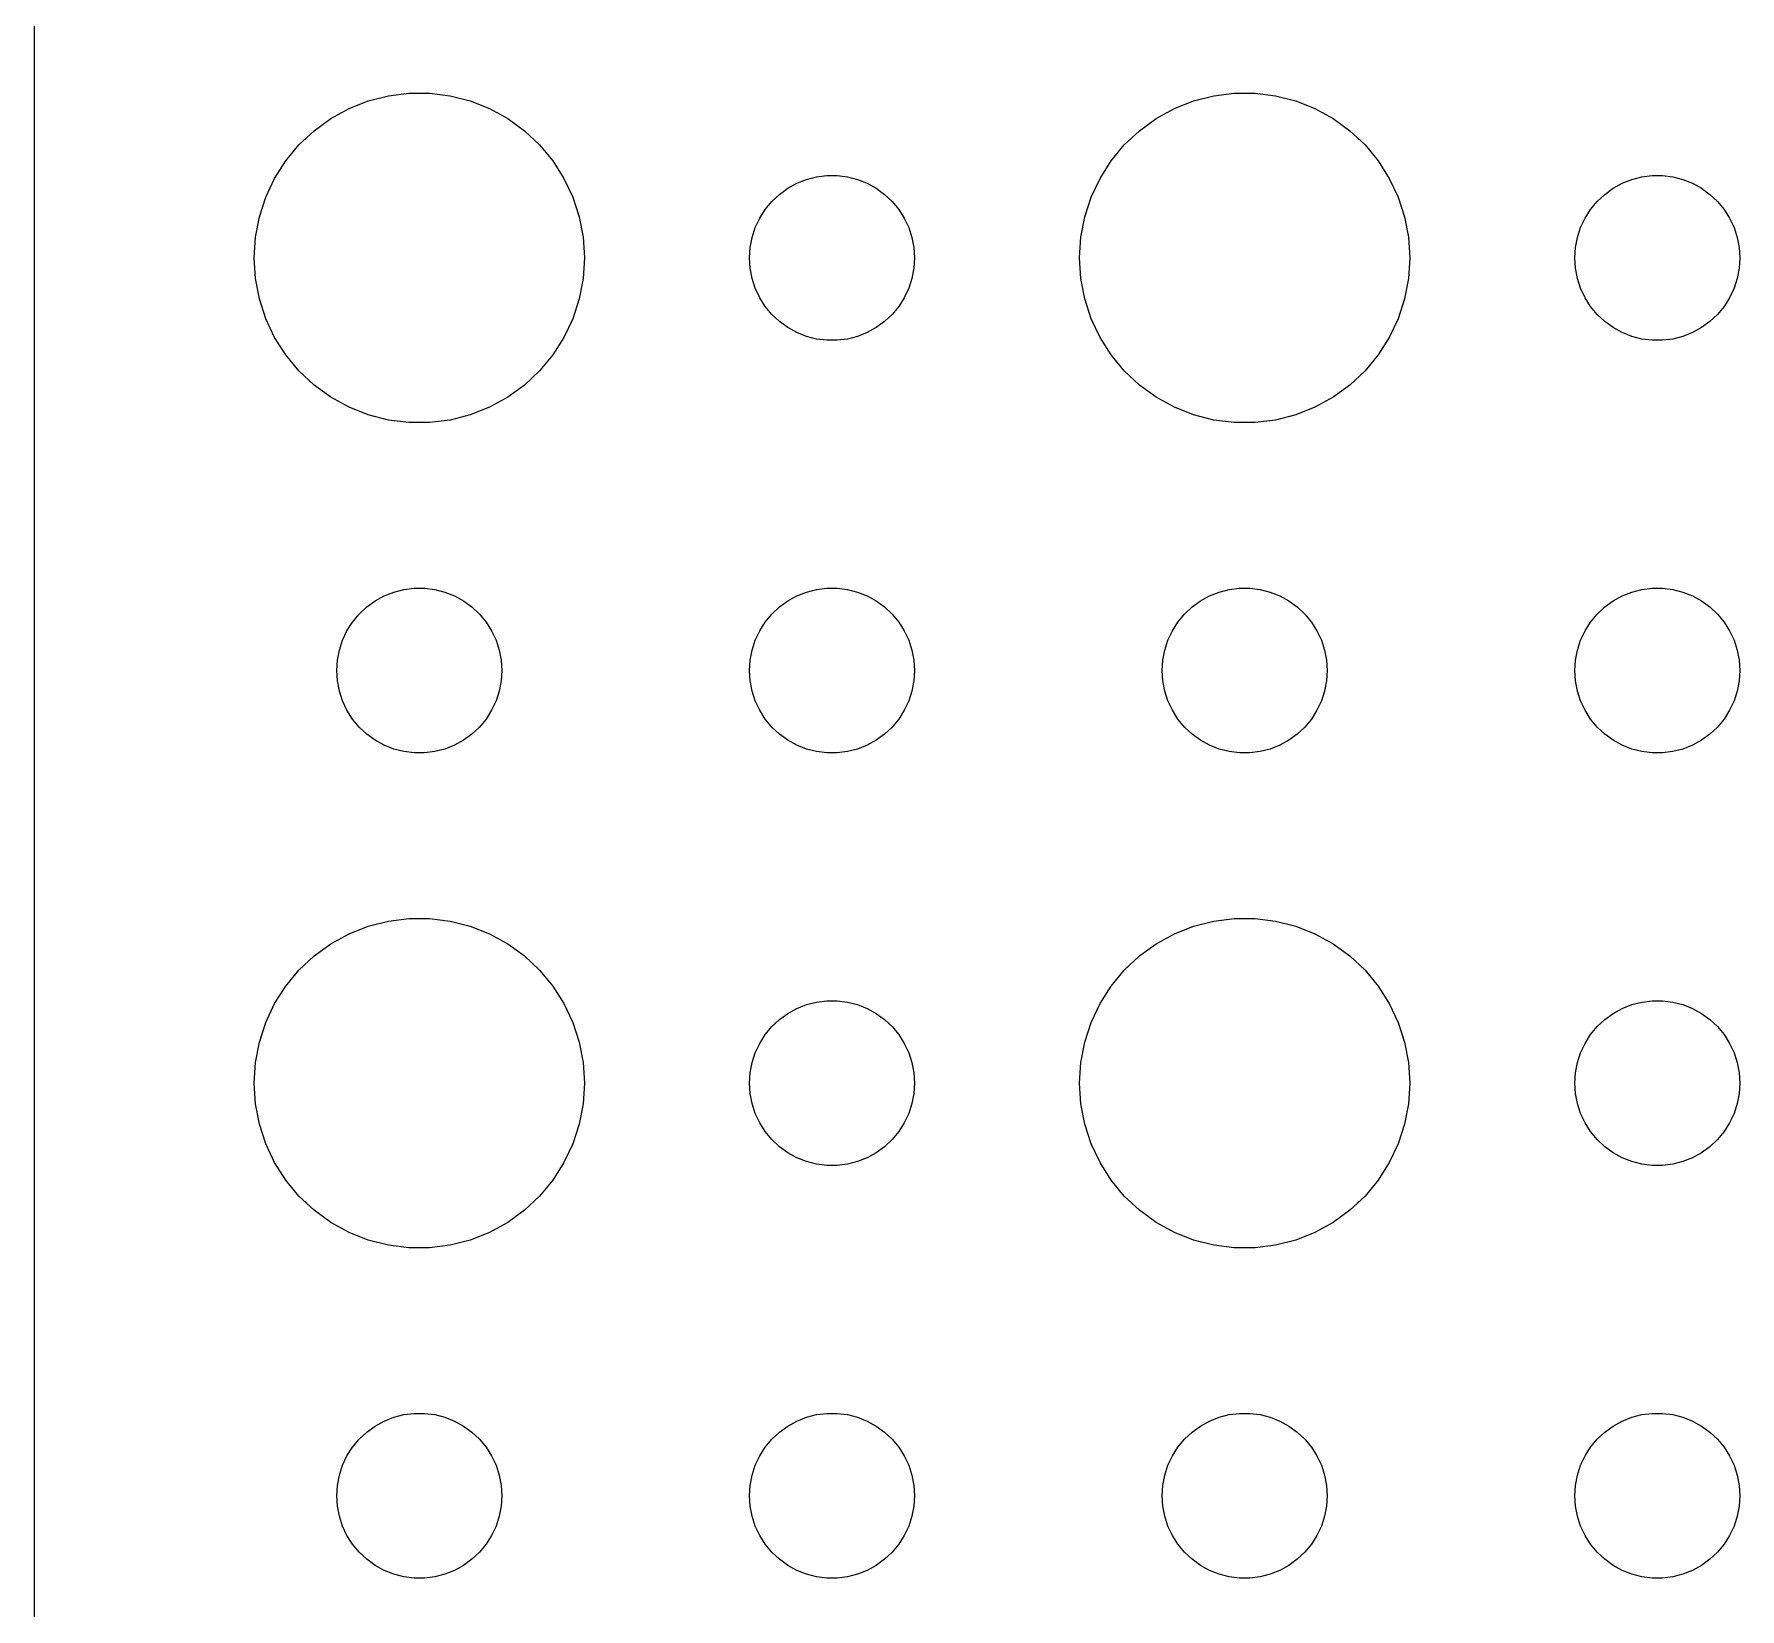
# Model space of a CAD drawing. Header units: metres. Extents: x -134 to 134, y -112 to 112.
# Drawn here: x -134.5 to -103.5, y -84.56 to -55.93 of the extents above; entities that cross this region are included whole.
import ezdxf

# ---------------------------------------------------------------- set-up
doc = ezdxf.new("R2010")
doc.units = ezdxf.units.M

msp = doc.modelspace()

# ---------------------------------------------------------------- linework, layer by layer
for p, q in [((-134.5, 107), (-134.5, -107)), ((-128.062, -57.0531), (-127.688, -57.0059)), ((-127.688, -57.0059), (-127.312, -57.0059)), ((-127.312, -57.0059), (-126.938, -57.0531)), ((-113.062, -57.0531), (-112.688, -57.0059)), ((-112.688, -57.0059), (-112.312, -57.0059)), ((-112.312, -57.0059), (-111.938, -57.0531)), ((-129.107, -57.467), (-128.777, -57.2855)), ((-128.777, -57.2855), (-128.427, -57.1468)), ((-128.427, -57.1468), (-128.062, -57.0531)), ((-126.938, -57.0531), (-126.573, -57.1468)), ((-126.573, -57.1468), (-126.223, -57.2855)), ((-126.223, -57.2855), (-125.893, -57.467)), ((-114.107, -57.467), (-113.777, -57.2855)), ((-113.777, -57.2855), (-113.427, -57.1468)), ((-113.427, -57.1468), (-113.062, -57.0531)), ((-111.938, -57.0531), (-111.573, -57.1468)), ((-111.573, -57.1468), (-111.223, -57.2855)), ((-111.223, -57.2855), (-110.893, -57.467)), ((-129.412, -57.6885), (-129.107, -57.467)), ((-125.893, -57.467), (-125.588, -57.6885)), ((-114.412, -57.6885), (-114.107, -57.467)), ((-110.893, -57.467), (-110.588, -57.6885)), ((-129.927, -58.2366), (-129.687, -57.9464)), ((-129.687, -57.9464), (-129.412, -57.6885)), ((-125.588, -57.6885), (-125.313, -57.9464)), ((-125.313, -57.9464), (-125.073, -58.2366)), ((-114.927, -58.2366), (-114.687, -57.9464)), ((-114.687, -57.9464), (-114.412, -57.6885)), ((-110.588, -57.6885), (-110.313, -57.9464)), ((-110.313, -57.9464), (-110.073, -58.2366)), ((-130.129, -58.5547), (-129.927, -58.2366)), ((-125.073, -58.2366), (-124.871, -58.5547)), ((-115.129, -58.5547), (-114.927, -58.2366)), ((-110.073, -58.2366), (-109.871, -58.5547)), ((-130.289, -58.8956), (-130.129, -58.5547)), ((-124.871, -58.5547), (-124.711, -58.8956)), ((-120.639, -58.6428), (-120.464, -58.5734)), ((-120.464, -58.5734), (-120.281, -58.5266)), ((-120.281, -58.5266), (-120.094, -58.503)), ((-120.094, -58.503), (-119.906, -58.503)), ((-119.906, -58.503), (-119.719, -58.5266)), ((-119.719, -58.5266), (-119.536, -58.5734)), ((-119.536, -58.5734), (-119.361, -58.6428)), ((-115.289, -58.8956), (-115.129, -58.5547)), ((-109.871, -58.5547), (-109.711, -58.8956)), ((-105.639, -58.6428), (-105.464, -58.5734)), ((-105.464, -58.5734), (-105.281, -58.5266)), ((-105.281, -58.5266), (-105.094, -58.503)), ((-105.094, -58.503), (-104.906, -58.503)), ((-104.906, -58.503), (-104.719, -58.5266)), ((-104.719, -58.5266), (-104.536, -58.5734)), ((-104.536, -58.5734), (-104.361, -58.6428)), ((-130.406, -59.2539), (-130.289, -58.8956)), ((-124.711, -58.8956), (-124.594, -59.2539)), ((-121.093, -58.9732), (-120.956, -58.8442)), ((-120.956, -58.8442), (-120.804, -58.7335)), ((-120.804, -58.7335), (-120.639, -58.6428)), ((-119.361, -58.6428), (-119.196, -58.7335)), ((-119.196, -58.7335), (-119.044, -58.8442)), ((-119.044, -58.8442), (-118.907, -58.9732)), ((-115.406, -59.2539), (-115.289, -58.8956)), ((-109.711, -58.8956), (-109.594, -59.2539)), ((-106.093, -58.9732), (-105.956, -58.8442)), ((-105.956, -58.8442), (-105.804, -58.7335)), ((-105.804, -58.7335), (-105.639, -58.6428)), ((-104.361, -58.6428), (-104.196, -58.7335)), ((-104.196, -58.7335), (-104.044, -58.8442)), ((-104.044, -58.8442), (-103.907, -58.9732)), ((-121.314, -59.2774), (-121.214, -59.1183)), ((-121.214, -59.1183), (-121.093, -58.9732)), ((-118.907, -58.9732), (-118.786, -59.1183)), ((-118.786, -59.1183), (-118.686, -59.2774)), ((-106.314, -59.2774), (-106.214, -59.1183)), ((-106.214, -59.1183), (-106.093, -58.9732)), ((-103.907, -58.9732), (-103.786, -59.1183)), ((-103.786, -59.1183), (-103.686, -59.2774)), ((-130.476, -59.624), (-130.406, -59.2539)), ((-124.594, -59.2539), (-124.524, -59.624)), ((-121.453, -59.627), (-121.395, -59.4478)), ((-121.395, -59.4478), (-121.314, -59.2774)), ((-118.686, -59.2774), (-118.605, -59.4478)), ((-118.605, -59.4478), (-118.547, -59.627)), ((-115.476, -59.624), (-115.406, -59.2539)), ((-109.594, -59.2539), (-109.524, -59.624)), ((-106.453, -59.627), (-106.395, -59.4478)), ((-106.395, -59.4478), (-106.314, -59.2774)), ((-103.686, -59.2774), (-103.605, -59.4478)), ((-103.605, -59.4478), (-103.547, -59.627)), ((-130.5, -60), (-130.476, -59.624)), ((-124.524, -59.624), (-124.5, -60)), ((-121.5, -60), (-121.488, -59.812)), ((-121.488, -59.812), (-121.453, -59.627)), ((-118.547, -59.627), (-118.512, -59.812)), ((-118.512, -59.812), (-118.5, -60)), ((-115.5, -60), (-115.476, -59.624)), ((-109.524, -59.624), (-109.5, -60)), ((-106.5, -60), (-106.488, -59.812)), ((-106.488, -59.812), (-106.453, -59.627)), ((-103.547, -59.627), (-103.512, -59.812)), ((-103.512, -59.812), (-103.5, -60)), ((-130.476, -60.376), (-130.5, -60)), ((-124.5, -60), (-124.524, -60.376)), ((-121.488, -60.188), (-121.5, -60)), ((-118.5, -60), (-118.512, -60.188)), ((-115.476, -60.376), (-115.5, -60)), ((-109.5, -60), (-109.524, -60.376)), ((-106.488, -60.188), (-106.5, -60)), ((-103.5, -60), (-103.512, -60.188)), ((-130.406, -60.7461), (-130.476, -60.376)), ((-124.524, -60.376), (-124.594, -60.7461)), ((-121.453, -60.373), (-121.488, -60.188)), ((-121.395, -60.5522), (-121.453, -60.373)), ((-118.547, -60.373), (-118.605, -60.5522)), ((-118.512, -60.188), (-118.547, -60.373)), ((-115.406, -60.7461), (-115.476, -60.376)), ((-109.524, -60.376), (-109.594, -60.7461)), ((-106.453, -60.373), (-106.488, -60.188)), ((-106.395, -60.5522), (-106.453, -60.373)), ((-103.547, -60.373), (-103.605, -60.5522)), ((-103.512, -60.188), (-103.547, -60.373)), ((-130.289, -61.1044), (-130.406, -60.7461)), ((-124.594, -60.7461), (-124.711, -61.1044)), ((-121.314, -60.7226), (-121.395, -60.5522)), ((-121.214, -60.8817), (-121.314, -60.7226)), ((-118.686, -60.7226), (-118.786, -60.8817)), ((-118.605, -60.5522), (-118.686, -60.7226)), ((-115.289, -61.1044), (-115.406, -60.7461)), ((-109.594, -60.7461), (-109.711, -61.1044)), ((-106.314, -60.7226), (-106.395, -60.5522)), ((-106.214, -60.8817), (-106.314, -60.7226)), ((-103.686, -60.7226), (-103.786, -60.8817)), ((-103.605, -60.5522), (-103.686, -60.7226)), ((-121.093, -61.0268), (-121.214, -60.8817)), ((-120.956, -61.1558), (-121.093, -61.0268)), ((-118.907, -61.0268), (-119.044, -61.1558)), ((-118.786, -60.8817), (-118.907, -61.0268)), ((-106.093, -61.0268), (-106.214, -60.8817)), ((-105.956, -61.1558), (-106.093, -61.0268)), ((-103.907, -61.0268), (-104.044, -61.1558)), ((-103.786, -60.8817), (-103.907, -61.0268)), ((-130.129, -61.4453), (-130.289, -61.1044)), ((-124.711, -61.1044), (-124.871, -61.4453)), ((-120.804, -61.2665), (-120.956, -61.1558)), ((-120.639, -61.3572), (-120.804, -61.2665)), ((-120.464, -61.4266), (-120.639, -61.3572)), ((-119.361, -61.3572), (-119.536, -61.4266)), ((-119.196, -61.2665), (-119.361, -61.3572)), ((-119.044, -61.1558), (-119.196, -61.2665)), ((-115.129, -61.4453), (-115.289, -61.1044)), ((-109.711, -61.1044), (-109.871, -61.4453)), ((-105.804, -61.2665), (-105.956, -61.1558)), ((-105.639, -61.3572), (-105.804, -61.2665)), ((-105.464, -61.4266), (-105.639, -61.3572)), ((-104.361, -61.3572), (-104.536, -61.4266)), ((-104.196, -61.2665), (-104.361, -61.3572)), ((-104.044, -61.1558), (-104.196, -61.2665)), ((-129.927, -61.7634), (-130.129, -61.4453)), ((-124.871, -61.4453), (-125.073, -61.7634)), ((-120.281, -61.4734), (-120.464, -61.4266)), ((-120.094, -61.497), (-120.281, -61.4734)), ((-119.906, -61.497), (-120.094, -61.497)), ((-119.719, -61.4734), (-119.906, -61.497)), ((-119.536, -61.4266), (-119.719, -61.4734)), ((-114.927, -61.7634), (-115.129, -61.4453)), ((-109.871, -61.4453), (-110.073, -61.7634)), ((-105.281, -61.4734), (-105.464, -61.4266)), ((-105.094, -61.497), (-105.281, -61.4734)), ((-104.906, -61.497), (-105.094, -61.497)), ((-104.719, -61.4734), (-104.906, -61.497)), ((-104.536, -61.4266), (-104.719, -61.4734)), ((-129.687, -62.0536), (-129.927, -61.7634)), ((-125.073, -61.7634), (-125.313, -62.0536)), ((-114.687, -62.0536), (-114.927, -61.7634)), ((-110.073, -61.7634), (-110.313, -62.0536)), ((-129.412, -62.3115), (-129.687, -62.0536)), ((-125.313, -62.0536), (-125.588, -62.3115)), ((-114.412, -62.3115), (-114.687, -62.0536)), ((-110.313, -62.0536), (-110.588, -62.3115)), ((-129.107, -62.533), (-129.412, -62.3115)), ((-128.777, -62.7145), (-129.107, -62.533)), ((-125.893, -62.533), (-126.223, -62.7145)), ((-125.588, -62.3115), (-125.893, -62.533)), ((-114.107, -62.533), (-114.412, -62.3115)), ((-113.777, -62.7145), (-114.107, -62.533)), ((-110.893, -62.533), (-111.223, -62.7145)), ((-110.588, -62.3115), (-110.893, -62.533)), ((-128.427, -62.8532), (-128.777, -62.7145)), ((-128.062, -62.9469), (-128.427, -62.8532)), ((-126.573, -62.8532), (-126.938, -62.9469)), ((-126.223, -62.7145), (-126.573, -62.8532)), ((-113.427, -62.8532), (-113.777, -62.7145)), ((-113.062, -62.9469), (-113.427, -62.8532)), ((-111.573, -62.8532), (-111.938, -62.9469)), ((-111.223, -62.7145), (-111.573, -62.8532)), ((-127.688, -62.9941), (-128.062, -62.9469)), ((-127.312, -62.9941), (-127.688, -62.9941)), ((-126.938, -62.9469), (-127.312, -62.9941)), ((-112.688, -62.9941), (-113.062, -62.9469)), ((-112.312, -62.9941), (-112.688, -62.9941)), ((-111.938, -62.9469), (-112.312, -62.9941)), ((-127.964, -66.0734), (-127.781, -66.0266)), ((-127.781, -66.0266), (-127.594, -66.003)), ((-127.594, -66.003), (-127.406, -66.003)), ((-127.406, -66.003), (-127.219, -66.0266)), ((-127.219, -66.0266), (-127.036, -66.0734)), ((-120.464, -66.0734), (-120.281, -66.0266)), ((-120.281, -66.0266), (-120.094, -66.003)), ((-120.094, -66.003), (-119.906, -66.003)), ((-119.906, -66.003), (-119.719, -66.0266)), ((-119.719, -66.0266), (-119.536, -66.0734)), ((-112.964, -66.0734), (-112.781, -66.0266)), ((-112.781, -66.0266), (-112.594, -66.003)), ((-112.594, -66.003), (-112.406, -66.003)), ((-112.406, -66.003), (-112.219, -66.0266)), ((-112.219, -66.0266), (-112.036, -66.0734)), ((-105.464, -66.0734), (-105.281, -66.0266)), ((-105.281, -66.0266), (-105.094, -66.003)), ((-105.094, -66.003), (-104.906, -66.003)), ((-104.906, -66.003), (-104.719, -66.0266)), ((-104.719, -66.0266), (-104.536, -66.0734)), ((-128.456, -66.3442), (-128.304, -66.2335)), ((-128.304, -66.2335), (-128.139, -66.1428)), ((-128.139, -66.1428), (-127.964, -66.0734)), ((-127.036, -66.0734), (-126.861, -66.1428)), ((-126.861, -66.1428), (-126.696, -66.2335)), ((-126.696, -66.2335), (-126.544, -66.3442)), ((-120.956, -66.3442), (-120.804, -66.2335)), ((-120.804, -66.2335), (-120.639, -66.1428)), ((-120.639, -66.1428), (-120.464, -66.0734)), ((-119.536, -66.0734), (-119.361, -66.1428)), ((-119.361, -66.1428), (-119.196, -66.2335)), ((-119.196, -66.2335), (-119.044, -66.3442)), ((-113.456, -66.3442), (-113.304, -66.2335)), ((-113.304, -66.2335), (-113.139, -66.1428)), ((-113.139, -66.1428), (-112.964, -66.0734)), ((-112.036, -66.0734), (-111.861, -66.1428)), ((-111.861, -66.1428), (-111.696, -66.2335)), ((-111.696, -66.2335), (-111.544, -66.3442)), ((-105.956, -66.3442), (-105.804, -66.2335)), ((-105.804, -66.2335), (-105.639, -66.1428)), ((-105.639, -66.1428), (-105.464, -66.0734)), ((-104.536, -66.0734), (-104.361, -66.1428)), ((-104.361, -66.1428), (-104.196, -66.2335)), ((-104.196, -66.2335), (-104.044, -66.3442)), ((-128.814, -66.7774), (-128.714, -66.6183)), ((-128.714, -66.6183), (-128.593, -66.4732)), ((-128.593, -66.4732), (-128.456, -66.3442)), ((-126.544, -66.3442), (-126.407, -66.4732)), ((-126.407, -66.4732), (-126.286, -66.6183)), ((-126.286, -66.6183), (-126.186, -66.7774)), ((-121.314, -66.7774), (-121.214, -66.6183)), ((-121.214, -66.6183), (-121.093, -66.4732)), ((-121.093, -66.4732), (-120.956, -66.3442)), ((-119.044, -66.3442), (-118.907, -66.4732)), ((-118.907, -66.4732), (-118.786, -66.6183)), ((-118.786, -66.6183), (-118.686, -66.7774)), ((-113.814, -66.7774), (-113.714, -66.6183)), ((-113.714, -66.6183), (-113.593, -66.4732)), ((-113.593, -66.4732), (-113.456, -66.3442)), ((-111.544, -66.3442), (-111.407, -66.4732)), ((-111.407, -66.4732), (-111.286, -66.6183)), ((-111.286, -66.6183), (-111.186, -66.7774)), ((-106.314, -66.7774), (-106.214, -66.6183)), ((-106.214, -66.6183), (-106.093, -66.4732)), ((-106.093, -66.4732), (-105.956, -66.3442)), ((-104.044, -66.3442), (-103.907, -66.4732)), ((-103.907, -66.4732), (-103.786, -66.6183)), ((-103.786, -66.6183), (-103.686, -66.7774)), ((-128.953, -67.127), (-128.895, -66.9478)), ((-128.895, -66.9478), (-128.814, -66.7774)), ((-126.186, -66.7774), (-126.105, -66.9478)), ((-126.105, -66.9478), (-126.047, -67.127)), ((-121.453, -67.127), (-121.395, -66.9478)), ((-121.395, -66.9478), (-121.314, -66.7774)), ((-118.686, -66.7774), (-118.605, -66.9478)), ((-118.605, -66.9478), (-118.547, -67.127)), ((-113.953, -67.127), (-113.895, -66.9478)), ((-113.895, -66.9478), (-113.814, -66.7774)), ((-111.186, -66.7774), (-111.105, -66.9478)), ((-111.105, -66.9478), (-111.047, -67.127)), ((-106.453, -67.127), (-106.395, -66.9478)), ((-106.395, -66.9478), (-106.314, -66.7774)), ((-103.686, -66.7774), (-103.605, -66.9478)), ((-103.605, -66.9478), (-103.547, -67.127)), ((-128.988, -67.312), (-128.953, -67.127)), ((-126.047, -67.127), (-126.012, -67.312)), ((-121.488, -67.312), (-121.453, -67.127)), ((-118.547, -67.127), (-118.512, -67.312)), ((-113.988, -67.312), (-113.953, -67.127)), ((-111.047, -67.127), (-111.012, -67.312)), ((-106.488, -67.312), (-106.453, -67.127)), ((-103.547, -67.127), (-103.512, -67.312)), ((-129, -67.5), (-128.988, -67.312)), ((-128.988, -67.688), (-129, -67.5)), ((-126.012, -67.312), (-126, -67.5)), ((-126, -67.5), (-126.012, -67.688)), ((-121.5, -67.5), (-121.488, -67.312)), ((-121.488, -67.688), (-121.5, -67.5)), ((-118.512, -67.312), (-118.5, -67.5)), ((-118.5, -67.5), (-118.512, -67.688)), ((-114, -67.5), (-113.988, -67.312)), ((-113.988, -67.688), (-114, -67.5)), ((-111.012, -67.312), (-111, -67.5)), ((-111, -67.5), (-111.012, -67.688)), ((-106.5, -67.5), (-106.488, -67.312)), ((-106.488, -67.688), (-106.5, -67.5)), ((-103.512, -67.312), (-103.5, -67.5)), ((-103.5, -67.5), (-103.512, -67.688)), ((-128.953, -67.873), (-128.988, -67.688)), ((-128.895, -68.0522), (-128.953, -67.873)), ((-126.047, -67.873), (-126.105, -68.0522)), ((-126.012, -67.688), (-126.047, -67.873)), ((-121.453, -67.873), (-121.488, -67.688)), ((-121.395, -68.0522), (-121.453, -67.873)), ((-118.547, -67.873), (-118.605, -68.0522)), ((-118.512, -67.688), (-118.547, -67.873)), ((-113.953, -67.873), (-113.988, -67.688)), ((-113.895, -68.0522), (-113.953, -67.873)), ((-111.047, -67.873), (-111.105, -68.0522)), ((-111.012, -67.688), (-111.047, -67.873)), ((-106.453, -67.873), (-106.488, -67.688)), ((-106.395, -68.0522), (-106.453, -67.873)), ((-103.547, -67.873), (-103.605, -68.0522)), ((-103.512, -67.688), (-103.547, -67.873)), ((-128.814, -68.2226), (-128.895, -68.0522)), ((-126.105, -68.0522), (-126.186, -68.2226)), ((-121.314, -68.2226), (-121.395, -68.0522)), ((-118.605, -68.0522), (-118.686, -68.2226)), ((-113.814, -68.2226), (-113.895, -68.0522)), ((-111.105, -68.0522), (-111.186, -68.2226)), ((-106.314, -68.2226), (-106.395, -68.0522)), ((-103.605, -68.0522), (-103.686, -68.2226)), ((-128.714, -68.3817), (-128.814, -68.2226)), ((-128.593, -68.5268), (-128.714, -68.3817)), ((-126.286, -68.3817), (-126.407, -68.5268)), ((-126.186, -68.2226), (-126.286, -68.3817)), ((-121.214, -68.3817), (-121.314, -68.2226)), ((-121.093, -68.5268), (-121.214, -68.3817)), ((-118.786, -68.3817), (-118.907, -68.5268)), ((-118.686, -68.2226), (-118.786, -68.3817)), ((-113.714, -68.3817), (-113.814, -68.2226)), ((-113.593, -68.5268), (-113.714, -68.3817)), ((-111.286, -68.3817), (-111.407, -68.5268)), ((-111.186, -68.2226), (-111.286, -68.3817)), ((-106.214, -68.3817), (-106.314, -68.2226)), ((-106.093, -68.5268), (-106.214, -68.3817)), ((-103.786, -68.3817), (-103.907, -68.5268)), ((-103.686, -68.2226), (-103.786, -68.3817)), ((-128.456, -68.6558), (-128.593, -68.5268)), ((-128.304, -68.7665), (-128.456, -68.6558)), ((-128.139, -68.8572), (-128.304, -68.7665)), ((-126.696, -68.7665), (-126.861, -68.8572)), ((-126.544, -68.6558), (-126.696, -68.7665)), ((-126.407, -68.5268), (-126.544, -68.6558)), ((-120.956, -68.6558), (-121.093, -68.5268)), ((-120.804, -68.7665), (-120.956, -68.6558)), ((-120.639, -68.8572), (-120.804, -68.7665)), ((-119.196, -68.7665), (-119.361, -68.8572)), ((-119.044, -68.6558), (-119.196, -68.7665)), ((-118.907, -68.5268), (-119.044, -68.6558)), ((-113.456, -68.6558), (-113.593, -68.5268)), ((-113.304, -68.7665), (-113.456, -68.6558)), ((-113.139, -68.8572), (-113.304, -68.7665)), ((-111.696, -68.7665), (-111.861, -68.8572)), ((-111.544, -68.6558), (-111.696, -68.7665)), ((-111.407, -68.5268), (-111.544, -68.6558)), ((-105.956, -68.6558), (-106.093, -68.5268)), ((-105.804, -68.7665), (-105.956, -68.6558)), ((-105.639, -68.8572), (-105.804, -68.7665)), ((-104.196, -68.7665), (-104.361, -68.8572)), ((-104.044, -68.6558), (-104.196, -68.7665)), ((-103.907, -68.5268), (-104.044, -68.6558)), ((-127.964, -68.9266), (-128.139, -68.8572)), ((-127.781, -68.9734), (-127.964, -68.9266)), ((-127.594, -68.997), (-127.781, -68.9734)), ((-127.406, -68.997), (-127.594, -68.997)), ((-127.219, -68.9734), (-127.406, -68.997)), ((-127.036, -68.9266), (-127.219, -68.9734)), ((-126.861, -68.8572), (-127.036, -68.9266)), ((-120.464, -68.9266), (-120.639, -68.8572)), ((-120.281, -68.9734), (-120.464, -68.9266)), ((-120.094, -68.997), (-120.281, -68.9734)), ((-119.906, -68.997), (-120.094, -68.997)), ((-119.719, -68.9734), (-119.906, -68.997)), ((-119.536, -68.9266), (-119.719, -68.9734)), ((-119.361, -68.8572), (-119.536, -68.9266)), ((-112.964, -68.9266), (-113.139, -68.8572)), ((-112.781, -68.9734), (-112.964, -68.9266)), ((-112.594, -68.997), (-112.781, -68.9734)), ((-112.406, -68.997), (-112.594, -68.997)), ((-112.219, -68.9734), (-112.406, -68.997)), ((-112.036, -68.9266), (-112.219, -68.9734)), ((-111.861, -68.8572), (-112.036, -68.9266)), ((-105.464, -68.9266), (-105.639, -68.8572)), ((-105.281, -68.9734), (-105.464, -68.9266)), ((-105.094, -68.997), (-105.281, -68.9734)), ((-104.906, -68.997), (-105.094, -68.997)), ((-104.719, -68.9734), (-104.906, -68.997)), ((-104.536, -68.9266), (-104.719, -68.9734)), ((-104.361, -68.8572), (-104.536, -68.9266)), ((-128.777, -72.2855), (-128.427, -72.1468)), ((-128.427, -72.1468), (-128.062, -72.0531)), ((-128.062, -72.0531), (-127.688, -72.0059)), ((-127.688, -72.0059), (-127.312, -72.0059)), ((-127.312, -72.0059), (-126.938, -72.0531)), ((-126.938, -72.0531), (-126.573, -72.1468)), ((-126.573, -72.1468), (-126.223, -72.2855)), ((-113.777, -72.2855), (-113.427, -72.1468)), ((-113.427, -72.1468), (-113.062, -72.0531)), ((-113.062, -72.0531), (-112.688, -72.0059)), ((-112.688, -72.0059), (-112.312, -72.0059)), ((-112.312, -72.0059), (-111.938, -72.0531)), ((-111.938, -72.0531), (-111.573, -72.1468)), ((-111.573, -72.1468), (-111.223, -72.2855)), ((-129.412, -72.6885), (-129.107, -72.467)), ((-129.107, -72.467), (-128.777, -72.2855)), ((-126.223, -72.2855), (-125.893, -72.467)), ((-125.893, -72.467), (-125.588, -72.6885)), ((-114.412, -72.6885), (-114.107, -72.467)), ((-114.107, -72.467), (-113.777, -72.2855)), ((-111.223, -72.2855), (-110.893, -72.467)), ((-110.893, -72.467), (-110.588, -72.6885)), ((-129.687, -72.9464), (-129.412, -72.6885)), ((-125.588, -72.6885), (-125.313, -72.9464)), ((-114.687, -72.9464), (-114.412, -72.6885)), ((-110.588, -72.6885), (-110.313, -72.9464)), ((-129.927, -73.2366), (-129.687, -72.9464)), ((-125.313, -72.9464), (-125.073, -73.2366)), ((-114.927, -73.2366), (-114.687, -72.9464)), ((-110.313, -72.9464), (-110.073, -73.2366)), ((-130.129, -73.5547), (-129.927, -73.2366)), ((-125.073, -73.2366), (-124.871, -73.5547)), ((-115.129, -73.5547), (-114.927, -73.2366)), ((-110.073, -73.2366), (-109.871, -73.5547)), ((-130.289, -73.8956), (-130.129, -73.5547)), ((-124.871, -73.5547), (-124.711, -73.8956)), ((-120.956, -73.8442), (-120.804, -73.7335)), ((-120.804, -73.7335), (-120.639, -73.6428)), ((-120.639, -73.6428), (-120.464, -73.5734)), ((-120.464, -73.5734), (-120.281, -73.5266)), ((-120.281, -73.5266), (-120.094, -73.503)), ((-120.094, -73.503), (-119.906, -73.503)), ((-119.906, -73.503), (-119.719, -73.5266)), ((-119.719, -73.5266), (-119.536, -73.5734)), ((-119.536, -73.5734), (-119.361, -73.6428)), ((-119.361, -73.6428), (-119.196, -73.7335)), ((-119.196, -73.7335), (-119.044, -73.8442)), ((-115.289, -73.8956), (-115.129, -73.5547)), ((-109.871, -73.5547), (-109.711, -73.8956)), ((-105.956, -73.8442), (-105.804, -73.7335)), ((-105.804, -73.7335), (-105.639, -73.6428)), ((-105.639, -73.6428), (-105.464, -73.5734)), ((-105.464, -73.5734), (-105.281, -73.5266)), ((-105.281, -73.5266), (-105.094, -73.503)), ((-105.094, -73.503), (-104.906, -73.503)), ((-104.906, -73.503), (-104.719, -73.5266)), ((-104.719, -73.5266), (-104.536, -73.5734)), ((-104.536, -73.5734), (-104.361, -73.6428)), ((-104.361, -73.6428), (-104.196, -73.7335)), ((-104.196, -73.7335), (-104.044, -73.8442)), ((-130.406, -74.2539), (-130.289, -73.8956)), ((-124.711, -73.8956), (-124.594, -74.2539)), ((-121.214, -74.1183), (-121.093, -73.9732)), ((-121.093, -73.9732), (-120.956, -73.8442)), ((-119.044, -73.8442), (-118.907, -73.9732)), ((-118.907, -73.9732), (-118.786, -74.1183)), ((-115.406, -74.2539), (-115.289, -73.8956)), ((-109.711, -73.8956), (-109.594, -74.2539)), ((-106.214, -74.1183), (-106.093, -73.9732)), ((-106.093, -73.9732), (-105.956, -73.8442)), ((-104.044, -73.8442), (-103.907, -73.9732)), ((-103.907, -73.9732), (-103.786, -74.1183)), ((-130.476, -74.624), (-130.406, -74.2539)), ((-124.594, -74.2539), (-124.524, -74.624)), ((-121.395, -74.4478), (-121.314, -74.2774)), ((-121.314, -74.2774), (-121.214, -74.1183)), ((-118.786, -74.1183), (-118.686, -74.2774)), ((-118.686, -74.2774), (-118.605, -74.4478)), ((-115.476, -74.624), (-115.406, -74.2539)), ((-109.594, -74.2539), (-109.524, -74.624)), ((-106.395, -74.4478), (-106.314, -74.2774)), ((-106.314, -74.2774), (-106.214, -74.1183)), ((-103.786, -74.1183), (-103.686, -74.2774)), ((-103.686, -74.2774), (-103.605, -74.4478)), ((-130.5, -75), (-130.476, -74.624)), ((-124.524, -74.624), (-124.5, -75)), ((-121.488, -74.812), (-121.453, -74.627)), ((-121.453, -74.627), (-121.395, -74.4478)), ((-118.605, -74.4478), (-118.547, -74.627)), ((-118.547, -74.627), (-118.512, -74.812)), ((-115.5, -75), (-115.476, -74.624)), ((-109.524, -74.624), (-109.5, -75)), ((-106.488, -74.812), (-106.453, -74.627)), ((-106.453, -74.627), (-106.395, -74.4478)), ((-103.605, -74.4478), (-103.547, -74.627)), ((-103.547, -74.627), (-103.512, -74.812)), ((-130.476, -75.376), (-130.5, -75)), ((-124.5, -75), (-124.524, -75.376)), ((-121.5, -75), (-121.488, -74.812)), ((-121.488, -75.188), (-121.5, -75)), ((-118.512, -74.812), (-118.5, -75)), ((-118.5, -75), (-118.512, -75.188)), ((-115.476, -75.376), (-115.5, -75)), ((-109.5, -75), (-109.524, -75.376)), ((-106.5, -75), (-106.488, -74.812)), ((-106.488, -75.188), (-106.5, -75)), ((-103.512, -74.812), (-103.5, -75)), ((-103.5, -75), (-103.512, -75.188)), ((-121.453, -75.373), (-121.488, -75.188)), ((-118.512, -75.188), (-118.547, -75.373)), ((-106.453, -75.373), (-106.488, -75.188)), ((-103.512, -75.188), (-103.547, -75.373)), ((-130.406, -75.7461), (-130.476, -75.376)), ((-124.524, -75.376), (-124.594, -75.7461)), ((-121.395, -75.5522), (-121.453, -75.373)), ((-121.314, -75.7226), (-121.395, -75.5522)), ((-118.605, -75.5522), (-118.686, -75.7226)), ((-118.547, -75.373), (-118.605, -75.5522)), ((-115.406, -75.7461), (-115.476, -75.376)), ((-109.524, -75.376), (-109.594, -75.7461)), ((-106.395, -75.5522), (-106.453, -75.373)), ((-106.314, -75.7226), (-106.395, -75.5522)), ((-103.605, -75.5522), (-103.686, -75.7226)), ((-103.547, -75.373), (-103.605, -75.5522)), ((-130.289, -76.1044), (-130.406, -75.7461)), ((-124.594, -75.7461), (-124.711, -76.1044)), ((-121.214, -75.8817), (-121.314, -75.7226)), ((-121.093, -76.0268), (-121.214, -75.8817)), ((-118.786, -75.8817), (-118.907, -76.0268)), ((-118.686, -75.7226), (-118.786, -75.8817)), ((-115.289, -76.1044), (-115.406, -75.7461)), ((-109.594, -75.7461), (-109.711, -76.1044)), ((-106.214, -75.8817), (-106.314, -75.7226)), ((-106.093, -76.0268), (-106.214, -75.8817)), ((-103.786, -75.8817), (-103.907, -76.0268)), ((-103.686, -75.7226), (-103.786, -75.8817)), ((-130.129, -76.4453), (-130.289, -76.1044)), ((-124.711, -76.1044), (-124.871, -76.4453)), ((-120.956, -76.1558), (-121.093, -76.0268)), ((-120.804, -76.2665), (-120.956, -76.1558)), ((-119.044, -76.1558), (-119.196, -76.2665)), ((-118.907, -76.0268), (-119.044, -76.1558)), ((-115.129, -76.4453), (-115.289, -76.1044)), ((-109.711, -76.1044), (-109.871, -76.4453)), ((-105.956, -76.1558), (-106.093, -76.0268)), ((-105.804, -76.2665), (-105.956, -76.1558)), ((-104.044, -76.1558), (-104.196, -76.2665)), ((-103.907, -76.0268), (-104.044, -76.1558)), ((-129.927, -76.7634), (-130.129, -76.4453)), ((-124.871, -76.4453), (-125.073, -76.7634)), ((-120.639, -76.3572), (-120.804, -76.2665)), ((-120.464, -76.4266), (-120.639, -76.3572)), ((-120.281, -76.4734), (-120.464, -76.4266)), ((-120.094, -76.497), (-120.281, -76.4734)), ((-119.906, -76.497), (-120.094, -76.497)), ((-119.719, -76.4734), (-119.906, -76.497)), ((-119.536, -76.4266), (-119.719, -76.4734)), ((-119.361, -76.3572), (-119.536, -76.4266)), ((-119.196, -76.2665), (-119.361, -76.3572)), ((-114.927, -76.7634), (-115.129, -76.4453)), ((-109.871, -76.4453), (-110.073, -76.7634)), ((-105.639, -76.3572), (-105.804, -76.2665)), ((-105.464, -76.4266), (-105.639, -76.3572)), ((-105.281, -76.4734), (-105.464, -76.4266)), ((-105.094, -76.497), (-105.281, -76.4734)), ((-104.906, -76.497), (-105.094, -76.497)), ((-104.719, -76.4734), (-104.906, -76.497)), ((-104.536, -76.4266), (-104.719, -76.4734)), ((-104.361, -76.3572), (-104.536, -76.4266)), ((-104.196, -76.2665), (-104.361, -76.3572)), ((-129.687, -77.0536), (-129.927, -76.7634)), ((-125.073, -76.7634), (-125.313, -77.0536)), ((-114.687, -77.0536), (-114.927, -76.7634)), ((-110.073, -76.7634), (-110.313, -77.0536)), ((-129.412, -77.3115), (-129.687, -77.0536)), ((-125.313, -77.0536), (-125.588, -77.3115)), ((-114.412, -77.3115), (-114.687, -77.0536)), ((-110.313, -77.0536), (-110.588, -77.3115)), ((-129.107, -77.533), (-129.412, -77.3115)), ((-125.588, -77.3115), (-125.893, -77.533)), ((-114.107, -77.533), (-114.412, -77.3115)), ((-110.588, -77.3115), (-110.893, -77.533)), ((-128.777, -77.7145), (-129.107, -77.533)), ((-128.427, -77.8532), (-128.777, -77.7145)), ((-126.223, -77.7145), (-126.573, -77.8532)), ((-125.893, -77.533), (-126.223, -77.7145)), ((-113.777, -77.7145), (-114.107, -77.533)), ((-113.427, -77.8532), (-113.777, -77.7145)), ((-111.223, -77.7145), (-111.573, -77.8532)), ((-110.893, -77.533), (-111.223, -77.7145)), ((-128.062, -77.9469), (-128.427, -77.8532)), ((-127.688, -77.9941), (-128.062, -77.9469)), ((-127.312, -77.9941), (-127.688, -77.9941)), ((-126.938, -77.9469), (-127.312, -77.9941)), ((-126.573, -77.8532), (-126.938, -77.9469)), ((-113.062, -77.9469), (-113.427, -77.8532)), ((-112.688, -77.9941), (-113.062, -77.9469)), ((-112.312, -77.9941), (-112.688, -77.9941)), ((-111.938, -77.9469), (-112.312, -77.9941)), ((-111.573, -77.8532), (-111.938, -77.9469)), ((-128.304, -81.2335), (-128.139, -81.1428)), ((-128.139, -81.1428), (-127.964, -81.0734)), ((-127.964, -81.0734), (-127.781, -81.0266)), ((-127.781, -81.0266), (-127.594, -81.003)), ((-127.594, -81.003), (-127.406, -81.003)), ((-127.406, -81.003), (-127.219, -81.0266)), ((-127.219, -81.0266), (-127.036, -81.0734)), ((-127.036, -81.0734), (-126.861, -81.1428)), ((-126.861, -81.1428), (-126.696, -81.2335)), ((-120.804, -81.2335), (-120.639, -81.1428)), ((-120.639, -81.1428), (-120.464, -81.0734)), ((-120.464, -81.0734), (-120.281, -81.0266)), ((-120.281, -81.0266), (-120.094, -81.003)), ((-120.094, -81.003), (-119.906, -81.003)), ((-119.906, -81.003), (-119.719, -81.0266)), ((-119.719, -81.0266), (-119.536, -81.0734)), ((-119.536, -81.0734), (-119.361, -81.1428)), ((-119.361, -81.1428), (-119.196, -81.2335)), ((-113.304, -81.2335), (-113.139, -81.1428)), ((-113.139, -81.1428), (-112.964, -81.0734)), ((-112.964, -81.0734), (-112.781, -81.0266)), ((-112.781, -81.0266), (-112.594, -81.003)), ((-112.594, -81.003), (-112.406, -81.003)), ((-112.406, -81.003), (-112.219, -81.0266)), ((-112.219, -81.0266), (-112.036, -81.0734)), ((-112.036, -81.0734), (-111.861, -81.1428)), ((-111.861, -81.1428), (-111.696, -81.2335)), ((-105.804, -81.2335), (-105.639, -81.1428)), ((-105.639, -81.1428), (-105.464, -81.0734)), ((-105.464, -81.0734), (-105.281, -81.0266)), ((-105.281, -81.0266), (-105.094, -81.003)), ((-105.094, -81.003), (-104.906, -81.003)), ((-104.906, -81.003), (-104.719, -81.0266)), ((-104.719, -81.0266), (-104.536, -81.0734)), ((-104.536, -81.0734), (-104.361, -81.1428)), ((-104.361, -81.1428), (-104.196, -81.2335)), ((-128.714, -81.6183), (-128.593, -81.4732)), ((-128.593, -81.4732), (-128.456, -81.3442)), ((-128.456, -81.3442), (-128.304, -81.2335)), ((-126.696, -81.2335), (-126.544, -81.3442)), ((-126.544, -81.3442), (-126.407, -81.4732)), ((-126.407, -81.4732), (-126.286, -81.6183)), ((-121.214, -81.6183), (-121.093, -81.4732)), ((-121.093, -81.4732), (-120.956, -81.3442)), ((-120.956, -81.3442), (-120.804, -81.2335)), ((-119.196, -81.2335), (-119.044, -81.3442)), ((-119.044, -81.3442), (-118.907, -81.4732)), ((-118.907, -81.4732), (-118.786, -81.6183)), ((-113.714, -81.6183), (-113.593, -81.4732)), ((-113.593, -81.4732), (-113.456, -81.3442)), ((-113.456, -81.3442), (-113.304, -81.2335)), ((-111.696, -81.2335), (-111.544, -81.3442)), ((-111.544, -81.3442), (-111.407, -81.4732)), ((-111.407, -81.4732), (-111.286, -81.6183)), ((-106.214, -81.6183), (-106.093, -81.4732)), ((-106.093, -81.4732), (-105.956, -81.3442)), ((-105.956, -81.3442), (-105.804, -81.2335)), ((-104.196, -81.2335), (-104.044, -81.3442)), ((-104.044, -81.3442), (-103.907, -81.4732)), ((-103.907, -81.4732), (-103.786, -81.6183)), ((-128.895, -81.9478), (-128.814, -81.7774)), ((-128.814, -81.7774), (-128.714, -81.6183)), ((-126.286, -81.6183), (-126.186, -81.7774)), ((-126.186, -81.7774), (-126.105, -81.9478)), ((-121.395, -81.9478), (-121.314, -81.7774)), ((-121.314, -81.7774), (-121.214, -81.6183)), ((-118.786, -81.6183), (-118.686, -81.7774)), ((-118.686, -81.7774), (-118.605, -81.9478)), ((-113.895, -81.9478), (-113.814, -81.7774)), ((-113.814, -81.7774), (-113.714, -81.6183)), ((-111.286, -81.6183), (-111.186, -81.7774)), ((-111.186, -81.7774), (-111.105, -81.9478)), ((-106.395, -81.9478), (-106.314, -81.7774)), ((-106.314, -81.7774), (-106.214, -81.6183)), ((-103.786, -81.6183), (-103.686, -81.7774)), ((-103.686, -81.7774), (-103.605, -81.9478)), ((-128.988, -82.312), (-128.953, -82.127)), ((-128.953, -82.127), (-128.895, -81.9478)), ((-126.105, -81.9478), (-126.047, -82.127)), ((-126.047, -82.127), (-126.012, -82.312)), ((-121.488, -82.312), (-121.453, -82.127)), ((-121.453, -82.127), (-121.395, -81.9478)), ((-118.605, -81.9478), (-118.547, -82.127)), ((-118.547, -82.127), (-118.512, -82.312)), ((-113.988, -82.312), (-113.953, -82.127)), ((-113.953, -82.127), (-113.895, -81.9478)), ((-111.105, -81.9478), (-111.047, -82.127)), ((-111.047, -82.127), (-111.012, -82.312)), ((-106.488, -82.312), (-106.453, -82.127)), ((-106.453, -82.127), (-106.395, -81.9478)), ((-103.605, -81.9478), (-103.547, -82.127)), ((-103.547, -82.127), (-103.512, -82.312)), ((-129, -82.5), (-128.988, -82.312)), ((-126.012, -82.312), (-126, -82.5)), ((-121.5, -82.5), (-121.488, -82.312)), ((-118.512, -82.312), (-118.5, -82.5)), ((-114, -82.5), (-113.988, -82.312)), ((-111.012, -82.312), (-111, -82.5)), ((-106.5, -82.5), (-106.488, -82.312)), ((-103.512, -82.312), (-103.5, -82.5)), ((-128.988, -82.688), (-129, -82.5)), ((-128.953, -82.873), (-128.988, -82.688)), ((-126.012, -82.688), (-126.047, -82.873)), ((-126, -82.5), (-126.012, -82.688)), ((-121.488, -82.688), (-121.5, -82.5)), ((-121.453, -82.873), (-121.488, -82.688)), ((-118.512, -82.688), (-118.547, -82.873)), ((-118.5, -82.5), (-118.512, -82.688)), ((-113.988, -82.688), (-114, -82.5)), ((-113.953, -82.873), (-113.988, -82.688)), ((-111.012, -82.688), (-111.047, -82.873)), ((-111, -82.5), (-111.012, -82.688)), ((-106.488, -82.688), (-106.5, -82.5)), ((-106.453, -82.873), (-106.488, -82.688)), ((-103.512, -82.688), (-103.547, -82.873)), ((-103.5, -82.5), (-103.512, -82.688)), ((-128.895, -83.0522), (-128.953, -82.873)), ((-128.814, -83.2226), (-128.895, -83.0522)), ((-126.105, -83.0522), (-126.186, -83.2226)), ((-126.047, -82.873), (-126.105, -83.0522)), ((-121.395, -83.0522), (-121.453, -82.873)), ((-121.314, -83.2226), (-121.395, -83.0522)), ((-118.605, -83.0522), (-118.686, -83.2226)), ((-118.547, -82.873), (-118.605, -83.0522)), ((-113.895, -83.0522), (-113.953, -82.873)), ((-113.814, -83.2226), (-113.895, -83.0522)), ((-111.105, -83.0522), (-111.186, -83.2226)), ((-111.047, -82.873), (-111.105, -83.0522)), ((-106.395, -83.0522), (-106.453, -82.873)), ((-106.314, -83.2226), (-106.395, -83.0522)), ((-103.605, -83.0522), (-103.686, -83.2226)), ((-103.547, -82.873), (-103.605, -83.0522)), ((-128.714, -83.3817), (-128.814, -83.2226)), ((-128.593, -83.5268), (-128.714, -83.3817)), ((-126.286, -83.3817), (-126.407, -83.5268)), ((-126.186, -83.2226), (-126.286, -83.3817)), ((-121.214, -83.3817), (-121.314, -83.2226)), ((-121.093, -83.5268), (-121.214, -83.3817)), ((-118.786, -83.3817), (-118.907, -83.5268)), ((-118.686, -83.2226), (-118.786, -83.3817)), ((-113.714, -83.3817), (-113.814, -83.2226)), ((-113.593, -83.5268), (-113.714, -83.3817)), ((-111.286, -83.3817), (-111.407, -83.5268)), ((-111.186, -83.2226), (-111.286, -83.3817)), ((-106.214, -83.3817), (-106.314, -83.2226)), ((-106.093, -83.5268), (-106.214, -83.3817)), ((-103.786, -83.3817), (-103.907, -83.5268)), ((-103.686, -83.2226), (-103.786, -83.3817)), ((-128.456, -83.6558), (-128.593, -83.5268)), ((-128.304, -83.7665), (-128.456, -83.6558)), ((-126.544, -83.6558), (-126.696, -83.7665)), ((-126.407, -83.5268), (-126.544, -83.6558)), ((-120.956, -83.6558), (-121.093, -83.5268)), ((-120.804, -83.7665), (-120.956, -83.6558)), ((-119.044, -83.6558), (-119.196, -83.7665)), ((-118.907, -83.5268), (-119.044, -83.6558)), ((-113.456, -83.6558), (-113.593, -83.5268)), ((-113.304, -83.7665), (-113.456, -83.6558)), ((-111.544, -83.6558), (-111.696, -83.7665)), ((-111.407, -83.5268), (-111.544, -83.6558)), ((-105.956, -83.6558), (-106.093, -83.5268)), ((-105.804, -83.7665), (-105.956, -83.6558)), ((-104.044, -83.6558), (-104.196, -83.7665)), ((-103.907, -83.5268), (-104.044, -83.6558)), ((-128.139, -83.8572), (-128.304, -83.7665)), ((-127.964, -83.9266), (-128.139, -83.8572)), ((-127.781, -83.9734), (-127.964, -83.9266)), ((-127.594, -83.997), (-127.781, -83.9734)), ((-127.406, -83.997), (-127.594, -83.997)), ((-127.219, -83.9734), (-127.406, -83.997)), ((-127.036, -83.9266), (-127.219, -83.9734)), ((-126.861, -83.8572), (-127.036, -83.9266)), ((-126.696, -83.7665), (-126.861, -83.8572)), ((-120.639, -83.8572), (-120.804, -83.7665)), ((-120.464, -83.9266), (-120.639, -83.8572)), ((-120.281, -83.9734), (-120.464, -83.9266)), ((-120.094, -83.997), (-120.281, -83.9734)), ((-119.906, -83.997), (-120.094, -83.997)), ((-119.719, -83.9734), (-119.906, -83.997)), ((-119.536, -83.9266), (-119.719, -83.9734)), ((-119.361, -83.8572), (-119.536, -83.9266)), ((-119.196, -83.7665), (-119.361, -83.8572)), ((-113.139, -83.8572), (-113.304, -83.7665)), ((-112.964, -83.9266), (-113.139, -83.8572)), ((-112.781, -83.9734), (-112.964, -83.9266)), ((-112.594, -83.997), (-112.781, -83.9734)), ((-112.406, -83.997), (-112.594, -83.997)), ((-112.219, -83.9734), (-112.406, -83.997)), ((-112.036, -83.9266), (-112.219, -83.9734)), ((-111.861, -83.8572), (-112.036, -83.9266)), ((-111.696, -83.7665), (-111.861, -83.8572)), ((-105.639, -83.8572), (-105.804, -83.7665)), ((-105.464, -83.9266), (-105.639, -83.8572)), ((-105.281, -83.9734), (-105.464, -83.9266)), ((-105.094, -83.997), (-105.281, -83.9734)), ((-104.906, -83.997), (-105.094, -83.997)), ((-104.719, -83.9734), (-104.906, -83.997)), ((-104.536, -83.9266), (-104.719, -83.9734)), ((-104.361, -83.8572), (-104.536, -83.9266)), ((-104.196, -83.7665), (-104.361, -83.8572))]:
    msp.add_line(p, q)

doc.saveas('drawing.dxf')
